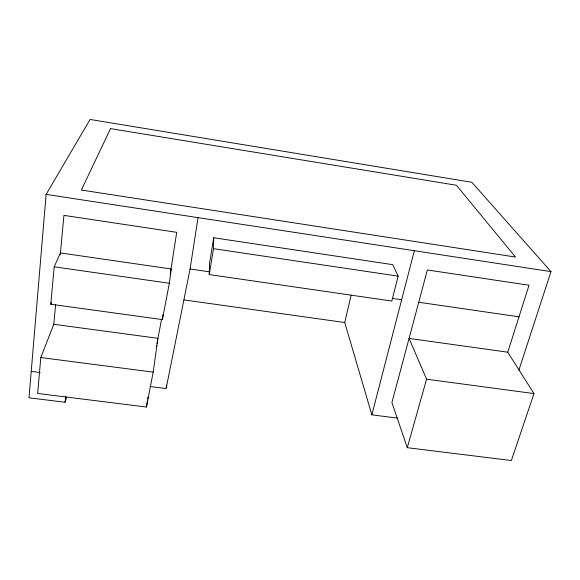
<?xml version="1.0" encoding="UTF-8"?>
<svg xmlns="http://www.w3.org/2000/svg" width="580" height="580" viewBox="0 0 580 580"><rect width="100%" height="100%" fill="white"/><g stroke="black" fill="none" stroke-linecap="round" stroke-linejoin="round"><path stroke-width="0.87" d="M209.242 274.587L213.512 248.675L213.715 237.742L392.74 264.661L398.148 276.145L391.819 301.049L209.242 274.587L209.576 262.979L213.715 237.742M518.853 370.2L551 271.621L471.837 182.294L90.074 119.465L46.124 194.394L29 397.793L65.061 402.266L66.606 397.227M40.81 357.541L37.642 393.465L146.465 407.029L153.178 372.128L157.941 338.314L53.781 324.278L40.81 357.541L153.178 372.128M50.794 304.246L54.194 266.814L60.429 252.931L171.216 268.989L169.338 283.265L162.371 319.587L50.794 304.246L51.482 302.571M53.781 324.278L55.629 304.5M60.269 254.7L63.931 215.376L176.712 232.333L170.201 274.275M65.061 402.266L65.685 396.14M166.213 387.715L166.496 385.149M162.371 319.587L163.067 314.469M146.465 407.029L147.371 400.78M147.625 398.997L147.885 397.206M150.118 386.534L166.119 388.571L190.073 269.011L198.048 217.638M156.281 346.992L156.614 345.26M156.941 343.519L161.624 319.08M397.822 418.151L371.86 414.838L344.73 322.531L351.132 295.184M371.86 414.838L414.345 250.719M407.29 447.695L426.575 379.189L409.067 338.408L507.754 352.198L533.977 393.581L511.379 460.534L407.29 447.695L391.913 402.563L427.366 269.961L529.025 285.244L507.754 352.198M31.226 371.352L40.136 372.49M426.575 379.189L533.977 393.581M184.012 299.911L344.73 322.531M54.194 266.814L169.338 283.265M190.073 269.011L209.8 271.875M392.682 298.461L401.65 299.766M418.731 302.245L518.991 316.818M213.512 248.675L398.148 276.145M46.124 194.394L551 271.621M110.512 128.615L81.352 190.037L515.497 257.041L456.402 185.259L110.512 128.615"/></g></svg>
